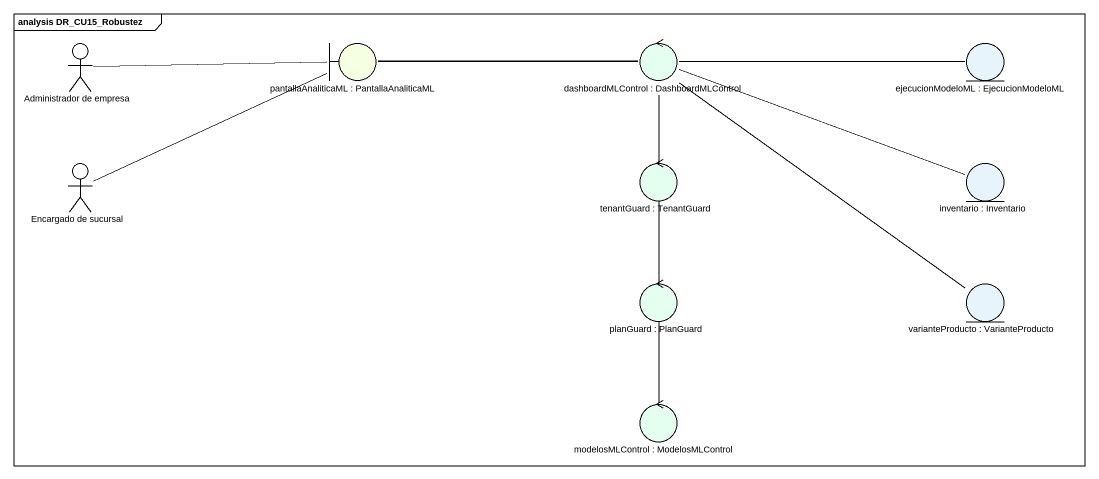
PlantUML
@startuml
mainframe analysis DR_CU15_Robustez
actor "Administrador de empresa" as Administrador_de_empresa
boundary "pantallaAnaliticaML : PantallaAnaliticaML" as pantallaAnaliticaML #F5FFE1
control "dashboardMLControl : DashboardMLControl" as dashboardMLControl #E4FFF0
entity "ejecucionModeloML : EjecucionModeloML" as ejecucionModeloML #E8F4FB
actor "Encargado de sucursal" as Encargado_de_sucursal
control "tenantGuard : TenantGuard" as tenantGuard #E4FFF0
entity "inventario : Inventario" as inventario #E8F4FB
control "planGuard : PlanGuard" as planGuard #E4FFF0
entity "varianteProducto : VarianteProducto" as varianteProducto #E8F4FB
control "modelosMLControl : ModelosMLControl" as modelosMLControl #E4FFF0
Administrador_de_empresa -right- pantallaAnaliticaML
pantallaAnaliticaML -right- dashboardMLControl
dashboardMLControl -left- pantallaAnaliticaML
dashboardMLControl -right- ejecucionModeloML
dashboardMLControl -- tenantGuard
dashboardMLControl -right- inventario
dashboardMLControl -- planGuard
dashboardMLControl -- varianteProducto
dashboardMLControl -- modelosMLControl
Encargado_de_sucursal -right- pantallaAnaliticaML
@enduml
